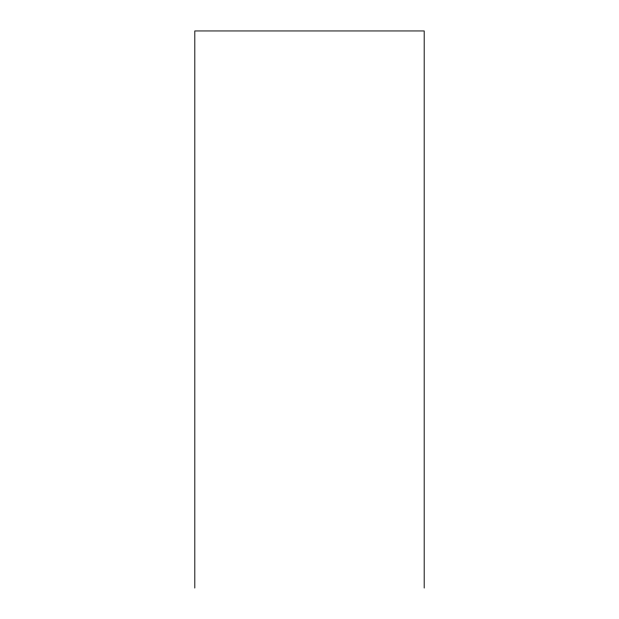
<?xml version="1.0" encoding="UTF-8"?>
<svg xmlns="http://www.w3.org/2000/svg" width="619" height="619" viewBox="0 0 619 619"><rect width="100%" height="100%" fill="white"/><g stroke="black" fill="none" stroke-linecap="round" stroke-linejoin="round"><path stroke-width="0.93" d="M424.193 588.05L424.193 30.95L194.807 30.95L194.807 588.05"/></g></svg>
